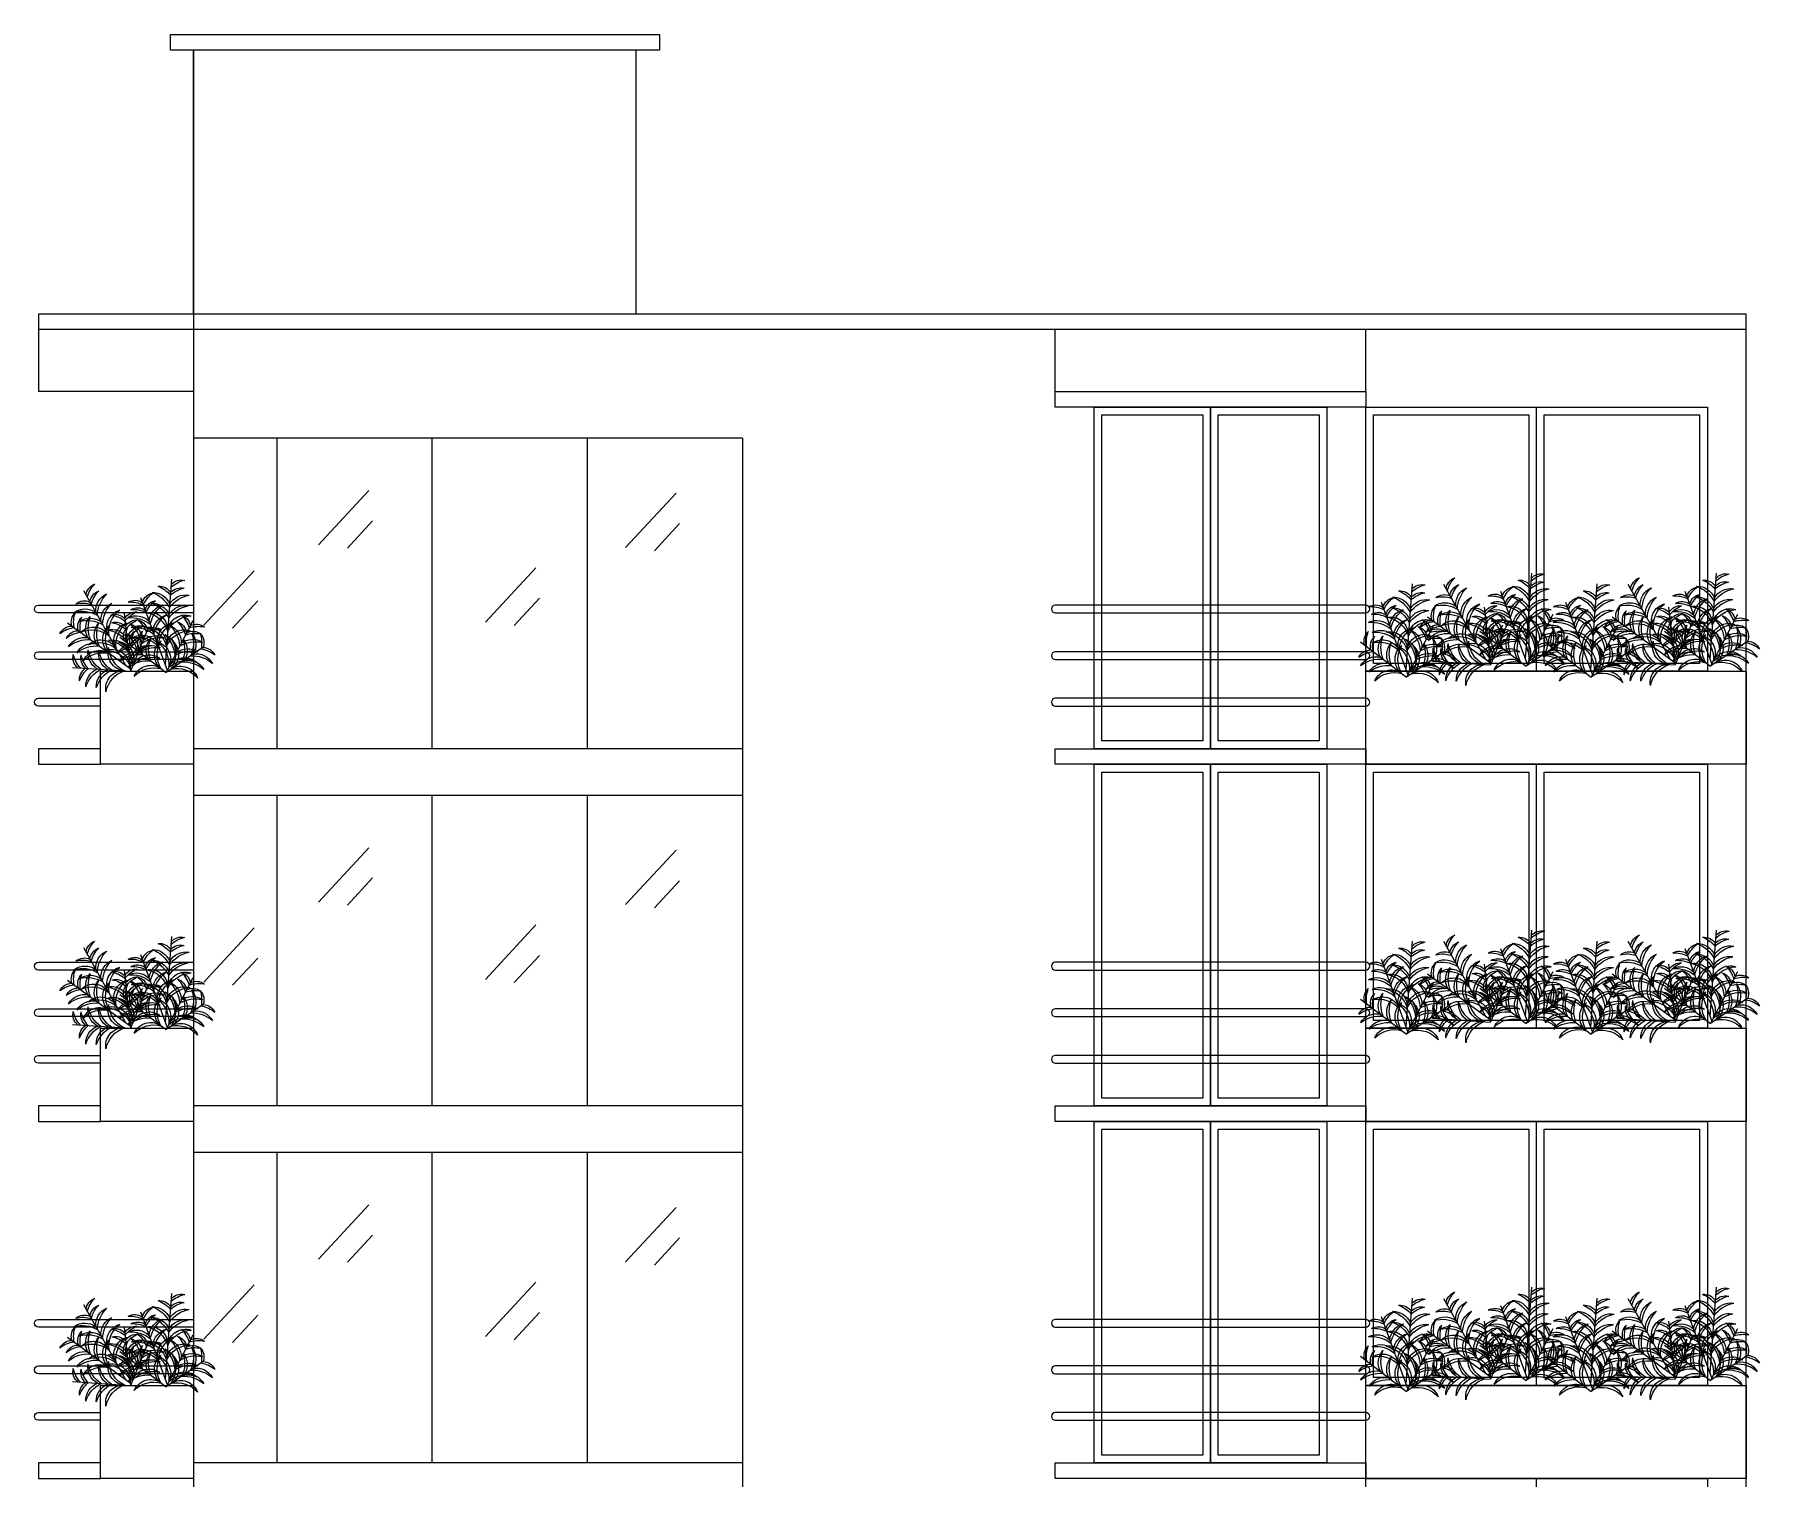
# Model space of a CAD drawing. Header units: millimetres. Extents: x 94 to 362, y 157 to 221.
# Drawn here: x 183.58 to 194.7, y 173.5 to 182.8 of the extents above; entities that cross this region are included whole.
import ezdxf

# ---------------------------------------------------------------- set-up
doc = ezdxf.new("R2010")
doc.units = ezdxf.units.MM
doc.layers.get('0').update_dxf_attribs({"lineweight": 9})
doc.layers.add('ARBOL', color=3, linetype='Continuous', lineweight=9)
doc.layers.add('BARDA PERIMETRAL', color=5, linetype='Continuous', lineweight=9)

# ---------------------------------------------------------------- blocks, each defined once
blk = doc.blocks.new('arbusto02')
at = {"layer": 'ARBOL', "linetype": 'ByBlock'}
for p, q in [((-0.048, 0.801), (0.007, 0.065)), ((0.22, 0.644), (-0.01, 0.019)), ((-0.23, 0.444), (0, 0)), ((0.397, 0.303), (0, 0)), ((-0.319, 0.217), (0, 0))]:
    blk.add_line(p, q, dxfattribs=at)
for centre, radius, start, end in [((-0.132, 0.68), 0.115, 40.53, 103.8644), ((-0.216, 0.539), 0.26, 48.3163, 77.6194), ((0.058, 0.626), 0.115, 84.6157, 147.9501), ((0.162, 0.498), 0.26, 110.8607, 140.1638), ((-0.171, 0.507), 0.16, 29.4889, 99.6338), ((-0.248, 0.401), 0.268, 35.6112, 79.2766), ((-0.127, 0.612), 0.115, 40.53, 103.8644), ((-0.211, 0.471), 0.26, 48.3163, 77.6194), ((0.117, 0.528), 0.16, 88.8463, 158.9911), ((0.209, 0.435), 0.268, 109.2035, 152.8688), ((0.124, 0.437), 0.16, 88.8463, 158.9911), ((0.215, 0.344), 0.268, 109.2035, 152.8688), ((-0.065, 0.41), 0.26, 23.8984, 53.2015), ((0.069, 0.505), 0.115, 16.1121, 79.4464), ((-0.042, 0.474), 0.26, 23.8984, 53.2015), ((0.093, 0.569), 0.115, 16.1121, 79.4464), ((0.309, 0.346), 0.26, 86.4427, 115.7458), ((0.268, 0.505), 0.115, 60.1978, 123.5321), ((-0.168, 0.338), 0.156, 7.666, 107.8746), ((-0.227, 0.251), 0.236, 25.9065, 87.4278), ((-0.095, 0.385), 0.115, 107.7459, 171.0802), ((0.051, 0.308), 0.26, 133.9908, 163.2939), ((-0.164, 0.416), 0.16, 29.4889, 99.6338), ((-0.241, 0.31), 0.268, 35.6112, 79.2766), ((0.14, 0.361), 0.156, 80.6055, 180.8141), ((0.21, 0.283), 0.236, 101.0522, 162.5736), ((-0.046, 0.341), 0.16, 5.071, 75.2158), ((-0.159, 0.277), 0.268, 11.1933, 54.8587), ((-0.128, 0.362), 0.268, 11.1933, 54.8587), ((-0.014, 0.427), 0.16, 5.071, 75.2158), ((0.302, 0.204), 0.268, 84.7855, 128.4509), ((0.257, 0.327), 0.16, 64.4284, 134.5732), ((0.285, 0.282), 0.26, 86.4427, 115.7458), ((0.244, 0.441), 0.115, 60.1978, 123.5321), ((-0.26, 0.3), 0.115, 63.6602, 126.9945), ((-0.281, 0.137), 0.26, 71.4465, 100.7496), ((-0.211, 0.255), 0.115, 136.2275, 199.5619), ((-0.046, 0.257), 0.26, 162.4725, 191.7756), ((-0.229, 0.239), 0.115, 63.6602, 126.9945), ((-0.25, 0.076), 0.26, 71.4465, 100.7496), ((-0.097, 0.24), 0.16, 140.4581, 210.6029), ((0.033, 0.254), 0.268, 160.8153, 204.4806), ((-0.158, 0.212), 0.156, 7.666, 107.8746), ((-0.217, 0.125), 0.236, 25.9065, 87.4278), ((-0.063, 0.325), 0.115, 107.7459, 171.0802), ((0.082, 0.248), 0.26, 133.9908, 163.2939), ((0.029, 0.258), 0.16, 111.9765, 182.1213), ((0.15, 0.208), 0.268, 132.3336, 175.999), ((0.071, 0.177), 0.16, 111.9765, 182.1213), ((0.192, 0.127), 0.268, 132.3336, 175.999), ((-0.082, 0.272), 0.156, 343.248, 83.4567), ((-0.171, 0.217), 0.236, 1.4886, 63.0099), ((0.15, 0.235), 0.156, 80.6055, 180.8141), ((0.22, 0.157), 0.236, 101.0522, 162.5736), ((0.208, 0.165), 0.156, 56.1875, 156.3962), ((0.24, 0.066), 0.236, 76.6343, 138.1556), ((0.27, 0.119), 0.268, 84.7855, 128.4509), ((0.226, 0.242), 0.16, 64.4284, 134.5732), ((0.011, 0.19), 0.16, 332.6191, 42.7639), ((-0.119, 0.197), 0.268, 338.7414, 22.4068), ((0.083, 0.246), 0.16, 332.6191, 42.7639), ((-0.047, 0.252), 0.268, 338.7414, 22.4068), ((0.032, 0.259), 0.26, 351.4465, 20.7496), ((0.196, 0.267), 0.115, 343.6602, 46.9945), ((0.25, 0.308), 0.115, 343.6602, 46.9945), ((0.086, 0.3), 0.26, 351.4465, 20.7496), ((-0.315, 0.101), 0.115, 92.1418, 155.4762), ((-0.256, -0.052), 0.26, 99.9281, 129.2312), ((-0.259, 0.001), 0.16, 81.1007, 151.2455), ((-0.227, 0.125), 0.16, 52.6191, 122.7639), ((-0.256, -0.003), 0.268, 58.7414, 102.4068), ((-0.186, 0.044), 0.16, 52.6191, 122.7639), ((-0.214, -0.083), 0.268, 58.7414, 102.4068), ((-0.022, 0.189), 0.16, 140.4581, 210.6029), ((0.108, 0.203), 0.268, 160.8153, 204.4806), ((0.048, 0.154), 0.156, 132.2173, 232.4259), ((0.153, 0.161), 0.236, 152.664, 214.1854), ((0.116, 0.113), 0.156, 103.7356, 203.9443), ((0.211, 0.069), 0.236, 124.1824, 185.7037), ((-0.161, 0.152), 0.236, 329.0367, 30.558), ((-0.057, 0.151), 0.156, 310.7961, 51.0048), ((0.231, -0.112), 0.268, 52.3336, 95.999), ((0.259, 0.016), 0.16, 31.9765, 102.1213), ((0.258, -0.038), 0.26, 53.9908, 83.2939), ((0.309, 0.119), 0.115, 27.7459, 91.0802), ((-0.224, -0.124), 0.268, 87.223, 130.8884), ((-0.184, -0.05), 0.16, 81.1007, 151.2455), ((-0.149, -0.176), 0.268, 87.223, 130.8884), ((-0.125, -0.102), 0.156, 59.2778, 159.4864), ((-0.093, -0.201), 0.236, 77.5183, 139.0396), ((-0.159, -0.029), 0.156, 30.7961, 131.0048), ((-0.178, -0.133), 0.236, 49.0367, 110.558), ((0.104, -0.196), 0.236, 44.1824, 105.7037), ((0.131, -0.094), 0.156, 23.7356, 123.9443), ((0.158, -0.167), 0.268, 52.3336, 95.999), ((0.187, -0.039), 0.16, 31.9765, 102.1213)]:
    blk.add_arc(centre, radius, start, end, dxfattribs=at)

msp = doc.modelspace()

# ---------------------------------------------------------------- linework, layer by layer
for p, q in [((184.61, 181.004), (184.61, 182.704)), ((184.61, 182.704), (184.61, 165.979)), ((187.46, 181.004), (187.46, 182.704)), ((194.61, 181.004), (183.61, 181.004)), ((183.61, 181.004), (183.61, 180.504)), ((194.61, 165.979), (194.61, 181.004)), ((194.61, 180.904), (183.61, 180.904)), ((190.16, 180.504), (190.16, 180.904)), ((192.16, 180.504), (192.16, 180.904)), ((184.61, 180.504), (183.61, 180.504)), ((193.21, 180.354), (193.21, 178.754)), ((193.26, 178.704), (193.26, 180.404)), ((188.145, 180.204), (184.61, 180.204)), ((185.145, 180.204), (185.145, 178.204)), ((186.145, 180.204), (186.145, 178.204)), ((187.145, 180.204), (187.145, 178.204)), ((188.145, 180.204), (188.145, 165.979)), ((188.145, 178.204), (184.61, 178.204)), ((193.21, 178.054), (193.21, 176.454)), ((193.26, 176.404), (193.26, 178.104)), ((188.145, 177.904), (184.61, 177.904)), ((185.145, 177.904), (185.145, 175.904)), ((186.145, 177.904), (186.145, 175.904)), ((187.145, 177.904), (187.145, 175.904)), ((188.145, 175.904), (184.61, 175.904)), ((193.26, 174.104), (193.26, 175.804)), ((193.21, 175.754), (193.21, 174.154)), ((188.145, 175.604), (184.61, 175.604)), ((185.145, 175.604), (185.145, 173.604)), ((186.145, 175.604), (186.145, 173.604)), ((187.145, 175.604), (187.145, 173.604)), ((188.145, 173.604), (184.61, 173.604)), ((193.26, 171.804), (193.26, 173.504))]:
    msp.add_line(p, q)
at = {"color": 4}
for p, q in [((185.739, 179.867), (185.414, 179.517)), ((187.717, 179.85), (187.392, 179.5)), ((185.763, 179.672), (185.6, 179.497)), ((187.74, 179.654), (187.578, 179.479)), ((185, 179.351), (184.675, 179.001)), ((186.814, 179.369), (186.489, 179.019)), ((185.024, 179.156), (184.861, 178.981)), ((186.838, 179.173), (186.675, 178.998)), ((185.739, 177.567), (185.414, 177.217)), ((187.717, 177.55), (187.392, 177.2)), ((185.763, 177.372), (185.6, 177.197)), ((187.74, 177.354), (187.578, 177.179)), ((185, 177.051), (184.675, 176.701)), ((186.814, 177.069), (186.489, 176.719)), ((185.024, 176.856), (184.861, 176.681)), ((186.838, 176.873), (186.675, 176.698)), ((185.739, 175.267), (185.414, 174.917)), ((187.717, 175.25), (187.392, 174.9)), ((185.763, 175.072), (185.6, 174.897)), ((187.74, 175.054), (187.578, 174.879)), ((185, 174.751), (184.675, 174.401)), ((186.814, 174.769), (186.489, 174.419)), ((185.024, 174.556), (184.861, 174.381)), ((186.838, 174.573), (186.675, 174.398))]:
    msp.add_line(p, q, dxfattribs=at)
for points in [[(184.46, 182.804), (187.61, 182.804), (187.61, 182.704), (184.46, 182.704)], [(190.16, 180.504), (192.16, 180.504), (192.16, 180.404), (190.16, 180.404)], [(191.16, 178.204), (190.41, 178.204), (190.41, 180.404), (191.16, 180.404)], [(191.11, 178.254), (190.46, 178.254), (190.46, 180.354), (191.11, 180.354)], [(191.91, 178.204), (191.16, 178.204), (191.16, 180.404), (191.91, 180.404)], [(191.86, 178.254), (191.21, 178.254), (191.21, 180.354), (191.86, 180.354)], [(192.16, 180.404), (194.36, 180.404), (194.36, 178.704), (192.16, 178.704)], [(192.21, 180.354), (193.21, 180.354), (193.21, 178.754), (192.21, 178.754)], [(193.31, 180.354), (194.31, 180.354), (194.31, 178.754), (193.31, 178.754)], [(184.01, 178.704), (184.61, 178.704), (184.61, 178.104), (184.01, 178.104)], [(192.16, 178.704), (194.61, 178.704), (194.61, 178.104), (192.16, 178.104)], [(190.16, 178.204), (192.16, 178.204), (192.16, 178.104), (190.16, 178.104)], [(191.16, 175.904), (190.41, 175.904), (190.41, 178.104), (191.16, 178.104)], [(191.11, 175.954), (190.46, 175.954), (190.46, 178.054), (191.11, 178.054)], [(191.91, 175.904), (191.16, 175.904), (191.16, 178.104), (191.91, 178.104)], [(191.86, 175.954), (191.21, 175.954), (191.21, 178.054), (191.86, 178.054)], [(192.16, 178.104), (194.36, 178.104), (194.36, 176.404), (192.16, 176.404)], [(192.21, 178.054), (193.21, 178.054), (193.21, 176.454), (192.21, 176.454)], [(193.31, 178.054), (194.31, 178.054), (194.31, 176.454), (193.31, 176.454)], [(184.01, 176.404), (184.61, 176.404), (184.61, 175.804), (184.01, 175.804)], [(192.16, 176.404), (194.61, 176.404), (194.61, 175.804), (192.16, 175.804)], [(190.16, 175.904), (192.16, 175.904), (192.16, 175.804), (190.16, 175.804)], [(191.16, 173.604), (190.41, 173.604), (190.41, 175.804), (191.16, 175.804)], [(191.91, 173.604), (191.16, 173.604), (191.16, 175.804), (191.91, 175.804)], [(192.16, 175.804), (194.36, 175.804), (194.36, 174.104), (192.16, 174.104)], [(191.11, 173.654), (190.46, 173.654), (190.46, 175.754), (191.11, 175.754)], [(191.86, 173.654), (191.21, 173.654), (191.21, 175.754), (191.86, 175.754)], [(192.21, 175.754), (193.21, 175.754), (193.21, 174.154), (192.21, 174.154)], [(193.31, 175.754), (194.31, 175.754), (194.31, 174.154), (193.31, 174.154)], [(184.01, 174.104), (184.61, 174.104), (184.61, 173.504), (184.01, 173.504)], [(192.16, 174.104), (194.61, 174.104), (194.61, 173.504), (192.16, 173.504)], [(190.16, 173.604), (192.16, 173.604), (192.16, 173.504), (190.16, 173.504)], [(192.16, 173.504), (194.36, 173.504), (194.36, 171.804), (192.16, 171.804)]]:
    msp.add_lwpolyline(points, close=True)
for points in [[(184.61, 179.079), (183.61, 179.079, -1), (183.61, 179.129), (184.61, 179.129)], [(184.61, 178.779), (183.61, 178.779, -1), (183.61, 178.829), (184.61, 178.829)], [(184.01, 178.479), (183.61, 178.479, -1), (183.61, 178.529), (184.01, 178.529)], [(184.61, 176.779), (183.61, 176.779, -1), (183.61, 176.829), (184.61, 176.829)], [(184.61, 176.479), (183.61, 176.479, -1), (183.61, 176.529), (184.61, 176.529)], [(184.01, 176.179), (183.61, 176.179, -1), (183.61, 176.229), (184.01, 176.229)], [(184.61, 174.479), (183.61, 174.479, -1), (183.61, 174.529), (184.61, 174.529)], [(184.61, 174.179), (183.61, 174.179, -1), (183.61, 174.229), (184.61, 174.229)], [(184.01, 173.879), (183.61, 173.879, -1), (183.61, 173.929), (184.01, 173.929)]]:
    msp.add_lwpolyline(points, format="xyb")
for points in [[(192.16, 179.129), (190.16, 179.129, 1), (190.16, 179.079), (192.16, 179.079, 1)], [(192.16, 178.829), (190.16, 178.829, 1), (190.16, 178.779), (192.16, 178.779, 1)], [(192.16, 178.529), (190.16, 178.529, 1), (190.16, 178.479), (192.16, 178.479, 1)], [(192.16, 176.829), (190.16, 176.829, 1), (190.16, 176.779), (192.16, 176.779, 1)], [(192.16, 176.529), (190.16, 176.529, 1), (190.16, 176.479), (192.16, 176.479, 1)], [(192.16, 176.229), (190.16, 176.229, 1), (190.16, 176.179), (192.16, 176.179, 1)], [(192.16, 174.529), (190.16, 174.529, 1), (190.16, 174.479), (192.16, 174.479, 1)], [(192.16, 174.229), (190.16, 174.229, 1), (190.16, 174.179), (192.16, 174.179, 1)], [(192.16, 173.929), (190.16, 173.929, 1), (190.16, 173.879), (192.16, 173.879, 1)]]:
    msp.add_lwpolyline(points, format="xyb", close=True)
for points in [[(184.01, 178.204), (183.61, 178.204), (183.61, 178.104), (184.01, 178.104)], [(184.01, 175.904), (183.61, 175.904), (183.61, 175.804), (184.01, 175.804)], [(184.01, 173.604), (183.61, 173.604), (183.61, 173.504), (184.01, 173.504)]]:
    msp.add_lwpolyline(points)

# ---------------------------------------------------------------- block references
at = {"layer": 'BARDA PERIMETRAL', "linetype": 'Continuous', "xscale": -0.75, "yscale": 0.75, "zscale": 0.75, "rotation": 33.69006752597306}
for p in [(184.203, 178.704), (192.963, 178.744), (194.152, 178.744), (192.963, 176.444), (194.152, 176.444), (184.203, 176.404), (184.203, 174.104), (184.203, 174.104), (192.963, 174.144), (194.152, 174.144)]:
    msp.add_blockref('arbusto02', p, dxfattribs=at)
at = {"layer": 'BARDA PERIMETRAL', "linetype": 'Continuous', "xscale": -0.75, "yscale": 0.75, "zscale": 0.75}
for p in [(193.192, 178.735), (194.381, 178.735), (184.432, 178.695), (192.423, 178.665), (193.612, 178.665), (193.192, 176.435), (194.381, 176.435), (184.432, 176.395), (192.423, 176.365), (193.612, 176.365), (184.432, 174.095), (192.423, 174.065), (193.192, 174.135), (193.612, 174.065), (194.381, 174.135)]:
    msp.add_blockref('arbusto02', p, dxfattribs=at)

doc.saveas('drawing.dxf')
